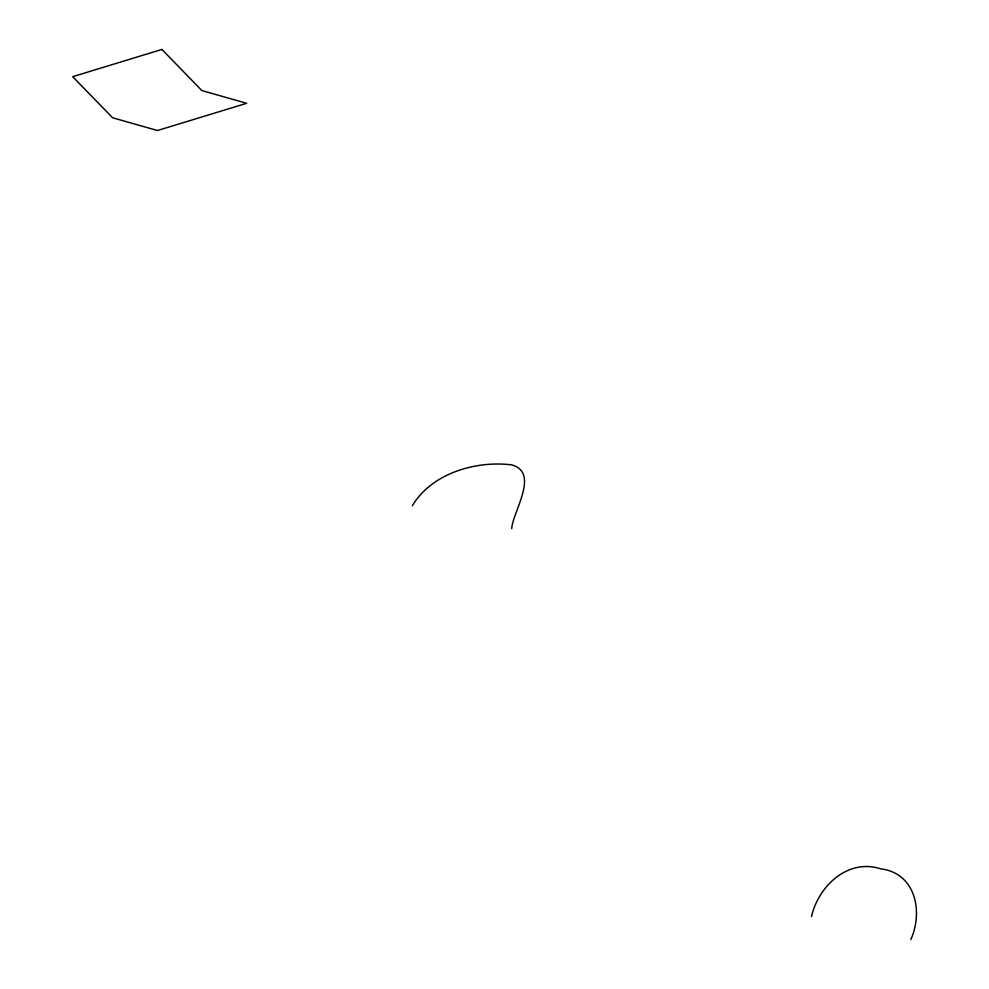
<?xml version="1.0" encoding="UTF-8"?>
<svg xmlns="http://www.w3.org/2000/svg" width="989" height="989" viewBox="0 0 989 989"><rect width="100%" height="100%" fill="white"/><g stroke="black" fill="none" stroke-linecap="round" stroke-linejoin="round"><path stroke-width="1.48" d="M910.844 939.55C923.293 911.747 915.777 873.163 880.717 868.837C847.845 858.168 818.447 886.144 811.45 916.618M511.721 528.658C512.599 511.894 540.278 472.396 511.412 464.83C475.511 460.466 431.6 473.459 412.339 505.725M161.912 49.45L72.692 76.672L112.61 117.765L157.461 130.523L246.681 103.301L201.83 90.543L161.912 49.45"/></g></svg>
